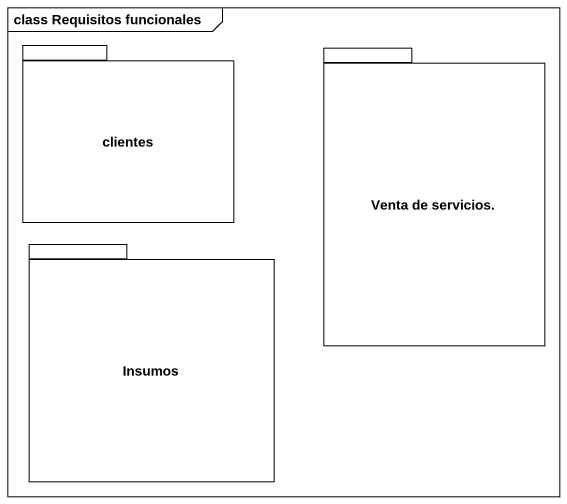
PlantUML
@startuml
mainframe class Requisitos funcionales
package clientes {
}
package "Venta de servicios." as Venta_de_servicios {
}
package Insumos {
}
@enduml
